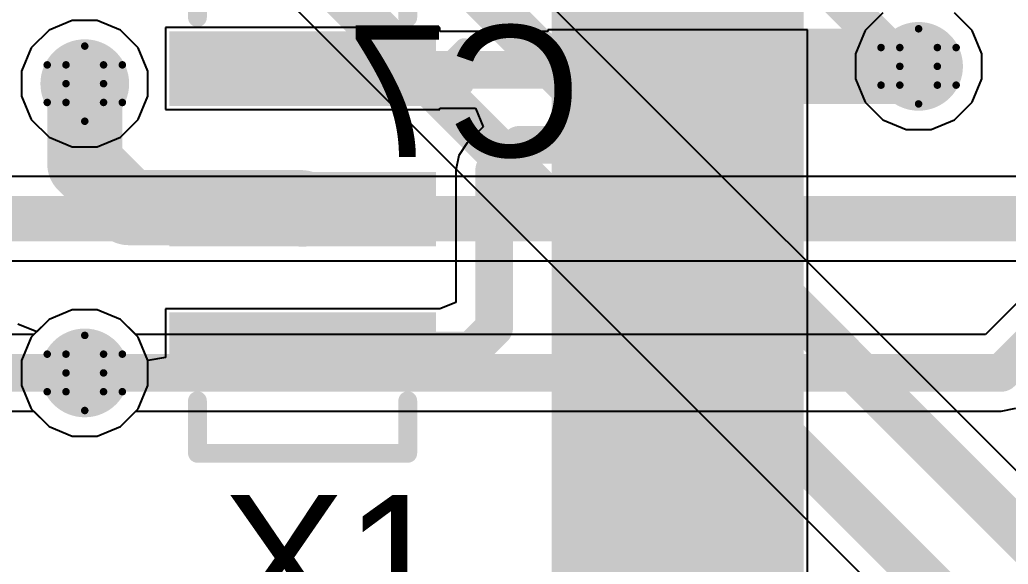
# Model space of a CAD drawing. Header units: inches. Extents: x -0.2 to 15.8, y 0 to 3.5.
# Drawn here: x 0.3277 to 0.5909, y 0.9641 to 1.109 of the extents above; entities that cross this region are included whole.
import ezdxf

# ---------------------------------------------------------------- set-up
doc = ezdxf.new("R2010")
doc.units = ezdxf.units.IN
doc.header["$MEASUREMENT"] = 0
for name, color, linetype in [('Bottom Layer', 5, 'Continuous'), ('Bottom Overlay', 54, 'Continuous'), ('Bottom Paste', 16, 'Continuous'), ('Bottom Solder', 6, 'Continuous'), ('Drill Drawing', 1, 'Continuous'), ('Signal_1', 16, 'Continuous'), ('Signal_2', 76, 'Continuous'), ('Top Layer', 1, 'Continuous'), ('Top Overlay', 2, 'Continuous'), ('Top Paste', 8, 'Continuous'), ('Top Solder', 216, 'Continuous'), ('Via Holes', 16, 'Continuous')]:
    doc.layers.add(name, color=color, linetype=linetype)
doc.styles.add('Arial', font='', dxfattribs={"height": 0.2})
doc.styles.get('Arial').set_extended_font_data('Arial')

msp = doc.modelspace()

# ---------------------------------------------------------------- hatches: boundary and pattern name
at = {"layer": 'Bottom Layer'}
h = msp.add_hatch(color=5, dxfattribs=at)
edge = h.paths.add_edge_path()
edge.add_arc((0.567, 1.09661), 0.01181, 0, 360)
msp.add_hatch(color=5, dxfattribs=at).paths.add_polyline_path([(0.51535, 1.08761), (0.49035, 1.08761), (0.49035, 1.10561), (0.51535, 1.10561)])
h = msp.add_hatch(color=5, dxfattribs=at)
edge = h.paths.add_edge_path()
edge.add_arc((0.345, 1.092), 0.01181, 0, 360)
h = msp.add_hatch(color=5, dxfattribs=at)
edge = h.paths.add_edge_path()
edge.add_arc((0.345, 1.015), 0.01181, 0, 360)
at = {"layer": 'Bottom Paste'}
msp.add_hatch(color=16, dxfattribs=at).paths.add_polyline_path([(0.51535, 1.08761), (0.49035, 1.08761), (0.49035, 1.10561), (0.51535, 1.10561)])
at = {"layer": 'Bottom Solder'}
msp.add_hatch(color=6, dxfattribs=at).paths.add_polyline_path([(0.51771, 1.08525), (0.48799, 1.08525), (0.48799, 1.10797), (0.51771, 1.10797)])
at = {"layer": 'Signal_1'}
h = msp.add_hatch(color=16, dxfattribs=at)
edge = h.paths.add_edge_path()
edge.add_arc((0.567, 1.09661), 0.01181, 0, 360)
h = msp.add_hatch(color=16, dxfattribs=at)
edge = h.paths.add_edge_path()
edge.add_arc((0.345, 1.092), 0.01181, 0, 360)
h = msp.add_hatch(color=16, dxfattribs=at)
edge = h.paths.add_edge_path()
edge.add_arc((0.345, 1.015), 0.01181, 0, 360)
at = {"layer": 'Signal_2'}
h = msp.add_hatch(color=76, dxfattribs=at)
edge = h.paths.add_edge_path()
edge.add_arc((0.567, 1.09661), 0.01181, 0, 360)
h = msp.add_hatch(color=76, dxfattribs=at)
edge = h.paths.add_edge_path()
edge.add_arc((0.345, 1.092), 0.01181, 0, 360)
h = msp.add_hatch(color=76, dxfattribs=at)
edge = h.paths.add_edge_path()
edge.add_arc((0.345, 1.015), 0.01181, 0, 360)
at = {"layer": 'Top Layer'}
h = msp.add_hatch(color=1, dxfattribs=at)
edge = h.paths.add_edge_path()
edge.add_arc((0.567, 1.09661), 0.01181, 0, 360)
h = msp.add_hatch(color=1, dxfattribs=at)
edge = h.paths.add_edge_path()
edge.add_arc((0.345, 1.092), 0.01181, 0, 360)
for points in [[(0.4345, 1.10191), (0.4345, 1.09009), (0.3715, 1.09009), (0.3715, 1.10191)], [(0.47332, 1.10133), (0.53238, 1.10133), (0.53238, 1.08952), (0.47332, 1.08952)], [(0.47332, 1.08165), (0.53238, 1.08165), (0.53238, 1.06983), (0.47332, 1.06983)], [(0.4345, 1.0645), (0.4345, 1.05269), (0.3715, 1.05269), (0.3715, 1.0645)], [(0.47332, 1.06196), (0.53238, 1.06196), (0.53238, 1.05015), (0.47332, 1.05015)], [(0.47332, 1.04228), (0.53238, 1.04228), (0.53238, 1.03046), (0.47332, 1.03046)], [(0.4345, 1.0271), (0.4345, 1.01529), (0.3715, 1.01529), (0.3715, 1.0271)], [(0.47332, 1.02259), (0.53238, 1.02259), (0.53238, 1.01078), (0.47332, 1.01078)], [(0.47332, 1.00291), (0.53238, 1.00291), (0.53238, 0.99109), (0.47332, 0.99109)], [(0.47332, 0.98322), (0.53238, 0.98322), (0.53238, 0.97141), (0.47332, 0.97141)]]:
    msp.add_hatch(color=1, dxfattribs=at).paths.add_polyline_path(points)
h = msp.add_hatch(color=1, dxfattribs=at)
edge = h.paths.add_edge_path()
edge.add_arc((0.345, 1.015), 0.01181, 0, 360)
at = {"layer": 'Top Paste'}
for points in [[(0.4345, 1.10191), (0.4345, 1.09009), (0.3715, 1.09009), (0.3715, 1.10191)], [(0.47332, 1.10133), (0.53238, 1.10133), (0.53238, 1.08952), (0.47332, 1.08952)], [(0.47332, 1.08165), (0.53238, 1.08165), (0.53238, 1.06983), (0.47332, 1.06983)], [(0.4345, 1.0645), (0.4345, 1.05269), (0.3715, 1.05269), (0.3715, 1.0645)], [(0.47332, 1.06196), (0.53238, 1.06196), (0.53238, 1.05015), (0.47332, 1.05015)], [(0.47332, 1.04228), (0.53238, 1.04228), (0.53238, 1.03046), (0.47332, 1.03046)], [(0.4345, 1.0271), (0.4345, 1.01529), (0.3715, 1.01529), (0.3715, 1.0271)], [(0.47332, 1.02259), (0.53238, 1.02259), (0.53238, 1.01078), (0.47332, 1.01078)], [(0.47332, 1.00291), (0.53238, 1.00291), (0.53238, 0.99109), (0.47332, 0.99109)], [(0.47332, 0.98322), (0.53238, 0.98322), (0.53238, 0.97141), (0.47332, 0.97141)]]:
    msp.add_hatch(color=8, dxfattribs=at).paths.add_polyline_path(points)
at = {"layer": 'Top Solder'}
for points in [[(0.46932, 1.12502), (0.53638, 1.12502), (0.53638, 1.1052), (0.46932, 1.1052)], [(0.4385, 1.10591), (0.4385, 1.08609), (0.3675, 1.08609), (0.3675, 1.10591)], [(0.46932, 1.10533), (0.53638, 1.10533), (0.53638, 1.08552), (0.46932, 1.08552)], [(0.46932, 1.08565), (0.53638, 1.08565), (0.53638, 1.06583), (0.46932, 1.06583)], [(0.4385, 1.0685), (0.4385, 1.04869), (0.3675, 1.04869), (0.3675, 1.0685)], [(0.46932, 1.06596), (0.53638, 1.06596), (0.53638, 1.04615), (0.46932, 1.04615)], [(0.46932, 1.04628), (0.53638, 1.04628), (0.53638, 1.02646), (0.46932, 1.02646)], [(0.4385, 1.0311), (0.4385, 1.01129), (0.3675, 1.01129), (0.3675, 1.0311)], [(0.46932, 1.02659), (0.53638, 1.02659), (0.53638, 1.00678), (0.46932, 1.00678)], [(0.46932, 1.00691), (0.53638, 1.00691), (0.53638, 0.98709), (0.46932, 0.98709)], [(0.46932, 0.98722), (0.53638, 0.98722), (0.53638, 0.96741), (0.46932, 0.96741)], [(0.46932, 0.96754), (0.53638, 0.96754), (0.53638, 0.94772), (0.46932, 0.94772)]]:
    msp.add_hatch(color=216, dxfattribs=at).paths.add_polyline_path(points)
at = {"layer": 'Via Holes'}
h = msp.add_hatch(color=7, dxfattribs=at)
edge = h.paths.add_edge_path()
edge.add_arc((0.567, 1.09661), 0.00591, 0, 360)
h = msp.add_hatch(color=7, dxfattribs=at)
edge = h.paths.add_edge_path()
edge.add_arc((0.345, 1.092), 0.00591, 0, 360)
h = msp.add_hatch(color=7, dxfattribs=at)
edge = h.paths.add_edge_path()
edge.add_arc((0.345, 1.015), 0.00591, 0, 360)

# ---------------------------------------------------------------- linework, layer by layer
at = {"layer": 'Bottom Layer'}
for p, q in [((0.65944, 1.06727), (0.31459, 1.06727)), ((0.30995, 1.04484), (0.65944, 1.04484)), ((0.34166, 1.03181), (0.33548, 1.02925)), ((0.34834, 1.03181), (0.34166, 1.03181)), ((0.35452, 1.02925), (0.34834, 1.03181)), ((0.33548, 1.02925), (0.33142, 1.0252)), ((0.35925, 1.02452), (0.35452, 1.02925)), ((0.33142, 1.0252), (0.18322, 1.0252)), ((0.36181, 1.01834), (0.35925, 1.02452)), ((0.36181, 1.01166), (0.36181, 1.01834)), ((0.35925, 1.00548), (0.36181, 1.01166)), ((0.35452, 1.00075), (0.35925, 1.00548)), ((0.179, 1.0048), (0.33142, 1.0048)), ((0.33142, 1.0048), (0.33548, 1.00075)), ((0.33548, 1.00075), (0.34166, 0.99819)), ((0.34834, 0.99819), (0.35452, 1.00075)), ((0.34166, 0.99819), (0.34834, 0.99819))]:
    msp.add_line(p, q, dxfattribs=at)
for points in [[(0.50285, 1.09661, 0.02, 0.02, 0), (0.567, 1.09661, 0.02, 0.02, 0)], [(0.30994, 1.05606, 0.012, 0.012, 0), (0.672, 1.05606, 0.012, 0.012, 0)], [(0.179, 1.015, 0.01, 0.01, 0), (0.345, 1.015, 0.01, 0.01, 0)]]:
    msp.add_lwpolyline(points, format="xyseb", dxfattribs=at)
for points in [[(0.49785, 1.09661, 0.01, 0.01, 1), (0.50785, 1.09661, 0.01, 0.01, 1)], [(0.562, 1.09661, 0.01, 0.01, 1), (0.572, 1.09661, 0.01, 0.01, 1)], [(0.3425, 1.015, 0.005, 0.005, 1), (0.3475, 1.015, 0.005, 0.005, 1)]]:
    msp.add_lwpolyline(points, format="xyseb", close=True, dxfattribs=at)
at = {"layer": 'Bottom Overlay'}
for points in [[(0.48685, 1.08411, 0.005, 0.005, 0), (0.48685, 1.10411, 0.005, 0.005, 0)], [(0.51885, 1.08411, 0.005, 0.005, 0), (0.51885, 1.10411, 0.005, 0.005, 0)], [(0.48685, 1.08411, 0.005, 0.005, 0), (0.51885, 1.08411, 0.005, 0.005, 0)]]:
    msp.add_lwpolyline(points, format="xyseb", dxfattribs=at)
for points in [[(0.4856, 1.10411, 0.0025, 0.0025, 1), (0.4881, 1.10411, 0.0025, 0.0025, 1)], [(0.5176, 1.10411, 0.0025, 0.0025, 1), (0.5201, 1.10411, 0.0025, 0.0025, 1)], [(0.4856, 1.08411, 0.0025, 0.0025, 1), (0.4881, 1.08411, 0.0025, 0.0025, 1)], [(0.4856, 1.08411, 0.0025, 0.0025, 1), (0.4881, 1.08411, 0.0025, 0.0025, 1)], [(0.5176, 1.08411, 0.0025, 0.0025, 1), (0.5201, 1.08411, 0.0025, 0.0025, 1)], [(0.5176, 1.08411, 0.0025, 0.0025, 1), (0.5201, 1.08411, 0.0025, 0.0025, 1)]]:
    msp.add_lwpolyline(points, format="xyseb", close=True, dxfattribs=at)
at = {"layer": 'Drill Drawing'}
for points in [[(0.562, 1.10161, 0.002, 0.002, 0), (0.567, 1.10661, 0.002, 0.002, 0)], [(0.567, 1.10661, 0.002, 0.002, 0), (0.572, 1.10161, 0.002, 0.002, 0)], [(0.34, 1.097, 0.002, 0.002, 0), (0.345, 1.102, 0.002, 0.002, 0)], [(0.345, 1.102, 0.002, 0.002, 0), (0.35, 1.097, 0.002, 0.002, 0)], [(0.557, 1.10161, 0.002, 0.002, 0), (0.562, 1.09661, 0.002, 0.002, 0)], [(0.557, 1.10161, 0.002, 0.002, 0), (0.562, 1.10161, 0.002, 0.002, 0)], [(0.572, 1.10161, 0.002, 0.002, 0), (0.577, 1.10161, 0.002, 0.002, 0)], [(0.572, 1.09661, 0.002, 0.002, 0), (0.577, 1.10161, 0.002, 0.002, 0)], [(0.335, 1.097, 0.002, 0.002, 0), (0.34, 1.092, 0.002, 0.002, 0)], [(0.335, 1.097, 0.002, 0.002, 0), (0.34, 1.097, 0.002, 0.002, 0)], [(0.35, 1.097, 0.002, 0.002, 0), (0.355, 1.097, 0.002, 0.002, 0)], [(0.35, 1.092, 0.002, 0.002, 0), (0.355, 1.097, 0.002, 0.002, 0)], [(0.557, 1.09161, 0.002, 0.002, 0), (0.562, 1.09661, 0.002, 0.002, 0)], [(0.572, 1.09661, 0.002, 0.002, 0), (0.577, 1.09161, 0.002, 0.002, 0)], [(0.335, 1.087, 0.002, 0.002, 0), (0.34, 1.092, 0.002, 0.002, 0)], [(0.35, 1.092, 0.002, 0.002, 0), (0.355, 1.087, 0.002, 0.002, 0)], [(0.557, 1.09161, 0.002, 0.002, 0), (0.562, 1.09161, 0.002, 0.002, 0)], [(0.562, 1.09161, 0.002, 0.002, 0), (0.567, 1.08661, 0.002, 0.002, 0)], [(0.567, 1.08661, 0.002, 0.002, 0), (0.572, 1.09161, 0.002, 0.002, 0)], [(0.572, 1.09161, 0.002, 0.002, 0), (0.577, 1.09161, 0.002, 0.002, 0)], [(0.335, 1.087, 0.002, 0.002, 0), (0.34, 1.087, 0.002, 0.002, 0)], [(0.34, 1.087, 0.002, 0.002, 0), (0.345, 1.082, 0.002, 0.002, 0)], [(0.345, 1.082, 0.002, 0.002, 0), (0.35, 1.087, 0.002, 0.002, 0)], [(0.35, 1.087, 0.002, 0.002, 0), (0.355, 1.087, 0.002, 0.002, 0)], [(0.34, 1.02, 0.002, 0.002, 0), (0.345, 1.025, 0.002, 0.002, 0)], [(0.345, 1.025, 0.002, 0.002, 0), (0.35, 1.02, 0.002, 0.002, 0)], [(0.335, 1.02, 0.002, 0.002, 0), (0.34, 1.015, 0.002, 0.002, 0)], [(0.335, 1.02, 0.002, 0.002, 0), (0.34, 1.02, 0.002, 0.002, 0)], [(0.35, 1.02, 0.002, 0.002, 0), (0.355, 1.02, 0.002, 0.002, 0)], [(0.35, 1.015, 0.002, 0.002, 0), (0.355, 1.02, 0.002, 0.002, 0)], [(0.335, 1.01, 0.002, 0.002, 0), (0.34, 1.015, 0.002, 0.002, 0)], [(0.35, 1.015, 0.002, 0.002, 0), (0.355, 1.01, 0.002, 0.002, 0)], [(0.335, 1.01, 0.002, 0.002, 0), (0.34, 1.01, 0.002, 0.002, 0)], [(0.34, 1.01, 0.002, 0.002, 0), (0.345, 1.005, 0.002, 0.002, 0)], [(0.345, 1.005, 0.002, 0.002, 0), (0.35, 1.01, 0.002, 0.002, 0)], [(0.35, 1.01, 0.002, 0.002, 0), (0.355, 1.01, 0.002, 0.002, 0)]]:
    msp.add_lwpolyline(points, format="xyseb", dxfattribs=at)
for points in [[(0.5665, 1.10661, 0.001, 0.001, 1), (0.5675, 1.10661, 0.001, 0.001, 1)], [(0.5665, 1.10661, 0.001, 0.001, 1), (0.5675, 1.10661, 0.001, 0.001, 1)], [(0.3445, 1.102, 0.001, 0.001, 1), (0.3455, 1.102, 0.001, 0.001, 1)], [(0.3445, 1.102, 0.001, 0.001, 1), (0.3455, 1.102, 0.001, 0.001, 1)], [(0.5565, 1.10161, 0.001, 0.001, 1), (0.5575, 1.10161, 0.001, 0.001, 1)], [(0.5565, 1.10161, 0.001, 0.001, 1), (0.5575, 1.10161, 0.001, 0.001, 1)], [(0.5615, 1.10161, 0.001, 0.001, 1), (0.5625, 1.10161, 0.001, 0.001, 1)], [(0.5615, 1.10161, 0.001, 0.001, 1), (0.5625, 1.10161, 0.001, 0.001, 1)], [(0.5715, 1.10161, 0.001, 0.001, 1), (0.5725, 1.10161, 0.001, 0.001, 1)], [(0.5715, 1.10161, 0.001, 0.001, 1), (0.5725, 1.10161, 0.001, 0.001, 1)], [(0.5765, 1.10161, 0.001, 0.001, 1), (0.5775, 1.10161, 0.001, 0.001, 1)], [(0.5765, 1.10161, 0.001, 0.001, 1), (0.5775, 1.10161, 0.001, 0.001, 1)], [(0.3345, 1.097, 0.001, 0.001, 1), (0.3355, 1.097, 0.001, 0.001, 1)], [(0.3345, 1.097, 0.001, 0.001, 1), (0.3355, 1.097, 0.001, 0.001, 1)], [(0.3395, 1.097, 0.001, 0.001, 1), (0.3405, 1.097, 0.001, 0.001, 1)], [(0.3395, 1.097, 0.001, 0.001, 1), (0.3405, 1.097, 0.001, 0.001, 1)], [(0.3495, 1.097, 0.001, 0.001, 1), (0.3505, 1.097, 0.001, 0.001, 1)], [(0.3495, 1.097, 0.001, 0.001, 1), (0.3505, 1.097, 0.001, 0.001, 1)], [(0.3545, 1.097, 0.001, 0.001, 1), (0.3555, 1.097, 0.001, 0.001, 1)], [(0.3545, 1.097, 0.001, 0.001, 1), (0.3555, 1.097, 0.001, 0.001, 1)], [(0.5615, 1.09661, 0.001, 0.001, 1), (0.5625, 1.09661, 0.001, 0.001, 1)], [(0.5615, 1.09661, 0.001, 0.001, 1), (0.5625, 1.09661, 0.001, 0.001, 1)], [(0.5715, 1.09661, 0.001, 0.001, 1), (0.5725, 1.09661, 0.001, 0.001, 1)], [(0.5715, 1.09661, 0.001, 0.001, 1), (0.5725, 1.09661, 0.001, 0.001, 1)], [(0.3395, 1.092, 0.001, 0.001, 1), (0.3405, 1.092, 0.001, 0.001, 1)], [(0.3395, 1.092, 0.001, 0.001, 1), (0.3405, 1.092, 0.001, 0.001, 1)], [(0.3495, 1.092, 0.001, 0.001, 1), (0.3505, 1.092, 0.001, 0.001, 1)], [(0.3495, 1.092, 0.001, 0.001, 1), (0.3505, 1.092, 0.001, 0.001, 1)], [(0.5565, 1.09161, 0.001, 0.001, 1), (0.5575, 1.09161, 0.001, 0.001, 1)], [(0.5565, 1.09161, 0.001, 0.001, 1), (0.5575, 1.09161, 0.001, 0.001, 1)], [(0.5615, 1.09161, 0.001, 0.001, 1), (0.5625, 1.09161, 0.001, 0.001, 1)], [(0.5615, 1.09161, 0.001, 0.001, 1), (0.5625, 1.09161, 0.001, 0.001, 1)], [(0.5715, 1.09161, 0.001, 0.001, 1), (0.5725, 1.09161, 0.001, 0.001, 1)], [(0.5715, 1.09161, 0.001, 0.001, 1), (0.5725, 1.09161, 0.001, 0.001, 1)], [(0.5765, 1.09161, 0.001, 0.001, 1), (0.5775, 1.09161, 0.001, 0.001, 1)], [(0.5765, 1.09161, 0.001, 0.001, 1), (0.5775, 1.09161, 0.001, 0.001, 1)], [(0.3345, 1.087, 0.001, 0.001, 1), (0.3355, 1.087, 0.001, 0.001, 1)], [(0.3345, 1.087, 0.001, 0.001, 1), (0.3355, 1.087, 0.001, 0.001, 1)], [(0.3395, 1.087, 0.001, 0.001, 1), (0.3405, 1.087, 0.001, 0.001, 1)], [(0.3395, 1.087, 0.001, 0.001, 1), (0.3405, 1.087, 0.001, 0.001, 1)], [(0.3495, 1.087, 0.001, 0.001, 1), (0.3505, 1.087, 0.001, 0.001, 1)], [(0.3495, 1.087, 0.001, 0.001, 1), (0.3505, 1.087, 0.001, 0.001, 1)], [(0.3545, 1.087, 0.001, 0.001, 1), (0.3555, 1.087, 0.001, 0.001, 1)], [(0.3545, 1.087, 0.001, 0.001, 1), (0.3555, 1.087, 0.001, 0.001, 1)], [(0.5665, 1.08661, 0.001, 0.001, 1), (0.5675, 1.08661, 0.001, 0.001, 1)], [(0.5665, 1.08661, 0.001, 0.001, 1), (0.5675, 1.08661, 0.001, 0.001, 1)], [(0.3445, 1.082, 0.001, 0.001, 1), (0.3455, 1.082, 0.001, 0.001, 1)], [(0.3445, 1.082, 0.001, 0.001, 1), (0.3455, 1.082, 0.001, 0.001, 1)], [(0.3445, 1.025, 0.001, 0.001, 1), (0.3455, 1.025, 0.001, 0.001, 1)], [(0.3445, 1.025, 0.001, 0.001, 1), (0.3455, 1.025, 0.001, 0.001, 1)], [(0.3345, 1.02, 0.001, 0.001, 1), (0.3355, 1.02, 0.001, 0.001, 1)], [(0.3345, 1.02, 0.001, 0.001, 1), (0.3355, 1.02, 0.001, 0.001, 1)], [(0.3395, 1.02, 0.001, 0.001, 1), (0.3405, 1.02, 0.001, 0.001, 1)], [(0.3395, 1.02, 0.001, 0.001, 1), (0.3405, 1.02, 0.001, 0.001, 1)], [(0.3495, 1.02, 0.001, 0.001, 1), (0.3505, 1.02, 0.001, 0.001, 1)], [(0.3495, 1.02, 0.001, 0.001, 1), (0.3505, 1.02, 0.001, 0.001, 1)], [(0.3545, 1.02, 0.001, 0.001, 1), (0.3555, 1.02, 0.001, 0.001, 1)], [(0.3545, 1.02, 0.001, 0.001, 1), (0.3555, 1.02, 0.001, 0.001, 1)], [(0.3395, 1.015, 0.001, 0.001, 1), (0.3405, 1.015, 0.001, 0.001, 1)], [(0.3395, 1.015, 0.001, 0.001, 1), (0.3405, 1.015, 0.001, 0.001, 1)], [(0.3495, 1.015, 0.001, 0.001, 1), (0.3505, 1.015, 0.001, 0.001, 1)], [(0.3495, 1.015, 0.001, 0.001, 1), (0.3505, 1.015, 0.001, 0.001, 1)], [(0.3345, 1.01, 0.001, 0.001, 1), (0.3355, 1.01, 0.001, 0.001, 1)], [(0.3345, 1.01, 0.001, 0.001, 1), (0.3355, 1.01, 0.001, 0.001, 1)], [(0.3395, 1.01, 0.001, 0.001, 1), (0.3405, 1.01, 0.001, 0.001, 1)], [(0.3395, 1.01, 0.001, 0.001, 1), (0.3405, 1.01, 0.001, 0.001, 1)], [(0.3495, 1.01, 0.001, 0.001, 1), (0.3505, 1.01, 0.001, 0.001, 1)], [(0.3495, 1.01, 0.001, 0.001, 1), (0.3505, 1.01, 0.001, 0.001, 1)], [(0.3545, 1.01, 0.001, 0.001, 1), (0.3555, 1.01, 0.001, 0.001, 1)], [(0.3545, 1.01, 0.001, 0.001, 1), (0.3555, 1.01, 0.001, 0.001, 1)], [(0.3445, 1.005, 0.001, 0.001, 1), (0.3455, 1.005, 0.001, 0.001, 1)], [(0.3445, 1.005, 0.001, 0.001, 1), (0.3455, 1.005, 0.001, 0.001, 1)]]:
    msp.add_lwpolyline(points, format="xyseb", close=True, dxfattribs=at)
at = {"layer": 'Signal_1'}
for p, q in [((0.29007, 1.22307), (0.58378, 0.92935)), ((0.63493, 0.94699), (0.45499, 1.12693)), ((0.55748, 1.11086), (0.55275, 1.10613)), ((0.58125, 1.10613), (0.57652, 1.11086)), ((0.34166, 1.10881), (0.33548, 1.10625)), ((0.34834, 1.10881), (0.34166, 1.10881)), ((0.35452, 1.10625), (0.34834, 1.10881)), ((0.33548, 1.10625), (0.33075, 1.10152)), ((0.35925, 1.10152), (0.35452, 1.10625)), ((0.55275, 1.10613), (0.55019, 1.09995)), ((0.58381, 1.09995), (0.58125, 1.10613)), ((0.33075, 1.10152), (0.32819, 1.09534)), ((0.36181, 1.09534), (0.35925, 1.10152)), ((0.55019, 1.09995), (0.55019, 1.09327)), ((0.58381, 1.09327), (0.58381, 1.09995)), ((0.32819, 1.09534), (0.32819, 1.08866)), ((0.36181, 1.08866), (0.36181, 1.09534)), ((0.55019, 1.09327), (0.55275, 1.08709)), ((0.58125, 1.08709), (0.58381, 1.09327)), ((0.32819, 1.08866), (0.33075, 1.08248)), ((0.35925, 1.08248), (0.36181, 1.08866)), ((0.55275, 1.08709), (0.55748, 1.08236)), ((0.57652, 1.08236), (0.58125, 1.08709)), ((0.33075, 1.08248), (0.33548, 1.07775)), ((0.35452, 1.07775), (0.35925, 1.08248)), ((0.55748, 1.08236), (0.56366, 1.0798)), ((0.57034, 1.0798), (0.57652, 1.08236)), ((0.56366, 1.0798), (0.57034, 1.0798)), ((0.33548, 1.07775), (0.34166, 1.07519)), ((0.34834, 1.07519), (0.35452, 1.07775)), ((0.34166, 1.07519), (0.34834, 1.07519)), ((0.34166, 1.03181), (0.33548, 1.02925)), ((0.34834, 1.03181), (0.34166, 1.03181)), ((0.35452, 1.02925), (0.34834, 1.03181)), ((0.33548, 1.02925), (0.33075, 1.02452)), ((0.35925, 1.02452), (0.35452, 1.02925)), ((0.33075, 1.02452), (0.32819, 1.01834)), ((0.36181, 1.01834), (0.35925, 1.02452)), ((0.32819, 1.01834), (0.32819, 1.01166)), ((0.36181, 1.01166), (0.36181, 1.01834)), ((0.32819, 1.01166), (0.33075, 1.00548)), ((0.35925, 1.00548), (0.36181, 1.01166)), ((0.33075, 1.00548), (0.33548, 1.00075)), ((0.35452, 1.00075), (0.35925, 1.00548)), ((0.33548, 1.00075), (0.34166, 0.99819)), ((0.34834, 0.99819), (0.35452, 1.00075)), ((0.34166, 0.99819), (0.34834, 0.99819))]:
    msp.add_line(p, q, dxfattribs=at)
for points in [[(0.298, 1.231, 0.012, 0.012, 0), (0.595, 0.934, 0.012, 0.012, 0)], [(0.44706, 1.119, 0.012, 0.012, 0), (0.627, 0.93906, 0.012, 0.012, 0)]]:
    msp.add_lwpolyline(points, format="xyseb", dxfattribs=at)
at = {"layer": 'Signal_2'}
for p, q in [((0.55748, 1.11086), (0.55275, 1.10613)), ((0.58125, 1.10613), (0.57652, 1.11086)), ((0.34166, 1.10881), (0.33548, 1.10625)), ((0.34834, 1.10881), (0.34166, 1.10881)), ((0.35452, 1.10625), (0.34834, 1.10881)), ((0.33548, 1.10625), (0.33075, 1.10152)), ((0.35925, 1.10152), (0.35452, 1.10625)), ((0.55275, 1.10613), (0.55019, 1.09995)), ((0.58381, 1.09995), (0.58125, 1.10613)), ((0.33075, 1.10152), (0.32819, 1.09534)), ((0.36181, 1.09534), (0.35925, 1.10152)), ((0.55019, 1.09995), (0.55019, 1.09327)), ((0.58381, 1.09327), (0.58381, 1.09995)), ((0.65879, 1.09921), (0.58478, 1.0252)), ((0.32819, 1.09534), (0.32819, 1.08866)), ((0.36181, 1.08866), (0.36181, 1.09534)), ((0.55019, 1.09327), (0.55275, 1.08709)), ((0.58125, 1.08709), (0.58381, 1.09327)), ((0.32819, 1.08866), (0.33075, 1.08248)), ((0.35925, 1.08248), (0.36181, 1.08866)), ((0.55275, 1.08709), (0.55748, 1.08236)), ((0.57652, 1.08236), (0.58125, 1.08709)), ((0.33075, 1.08248), (0.33548, 1.07775)), ((0.35452, 1.07775), (0.35925, 1.08248)), ((0.55748, 1.08236), (0.56366, 1.0798)), ((0.57034, 1.0798), (0.57652, 1.08236)), ((0.56366, 1.0798), (0.57034, 1.0798)), ((0.33548, 1.07775), (0.34166, 1.07519)), ((0.34834, 1.07519), (0.35452, 1.07775)), ((0.34166, 1.07519), (0.34834, 1.07519)), ((0.34166, 1.03181), (0.33548, 1.02925)), ((0.34834, 1.03181), (0.34166, 1.03181)), ((0.35452, 1.02925), (0.34834, 1.03181)), ((0.33548, 1.02925), (0.33075, 1.02452)), ((0.35858, 1.0252), (0.35452, 1.02925)), ((0.33075, 1.02452), (0.32819, 1.01834)), ((0.58478, 1.0252), (0.35858, 1.0252)), ((0.32819, 1.01834), (0.32819, 1.01166)), ((0.32819, 1.01166), (0.33075, 1.00548)), ((0.33075, 1.00548), (0.33548, 1.00075)), ((0.589, 1.0048), (0.5929, 1.00558)), ((0.35452, 1.00075), (0.35858, 1.0048)), ((0.35858, 1.0048), (0.589, 1.0048)), ((0.33548, 1.00075), (0.34166, 0.99819)), ((0.34834, 0.99819), (0.35452, 1.00075)), ((0.34166, 0.99819), (0.34834, 0.99819))]:
    msp.add_line(p, q, dxfattribs=at)
for points in [[(0.589, 1.015, 0.01, 0.01, 0), (0.666, 1.092, 0.01, 0.01, 0)], [(0.345, 1.015, 0.01, 0.01, 0), (0.589, 1.015, 0.01, 0.01, 0)]]:
    msp.add_lwpolyline(points, format="xyseb", dxfattribs=at)
for points in [[(0.3425, 1.015, 0.005, 0.005, 1), (0.3475, 1.015, 0.005, 0.005, 1)], [(0.5865, 1.015, 0.005, 0.005, 1), (0.5915, 1.015, 0.005, 0.005, 1)], [(0.5865, 1.015, 0.005, 0.005, 1), (0.5915, 1.015, 0.005, 0.005, 1)]]:
    msp.add_lwpolyline(points, format="xyseb", close=True, dxfattribs=at)
at = {"layer": 'Top Layer'}
for p, q in [((0.4395, 1.10691), (0.3665, 1.10691)), ((0.3665, 1.10691), (0.3665, 1.08509)), ((0.4395, 1.10591), (0.4395, 1.10691)), ((0.46832, 1.10591), (0.4395, 1.10591)), ((0.53738, 1.10633), (0.46832, 1.10633)), ((0.46832, 1.10633), (0.46832, 1.10591)), ((0.53738, 1.06483), (0.53738, 1.10633)), ((0.3665, 1.08509), (0.4395, 1.08509)), ((0.4395, 1.08509), (0.4395, 1.08552)), ((0.4395, 1.08552), (0.44903, 1.08552)), ((0.44903, 1.08552), (0.4511, 1.08052)), ((0.4511, 1.08052), (0.44679, 1.07621)), ((0.44679, 1.07621), (0.44458, 1.0729)), ((0.44458, 1.0729), (0.4438, 1.069)), ((0.4438, 1.069), (0.4438, 1.03377)), ((0.53738, 1.02546), (0.53738, 1.06483)), ((0.34166, 1.03181), (0.33548, 1.02925)), ((0.34834, 1.03181), (0.34166, 1.03181)), ((0.35452, 1.02925), (0.34834, 1.03181)), ((0.4395, 1.0321), (0.3665, 1.0321)), ((0.3665, 1.0321), (0.3665, 1.01909)), ((0.4438, 1.03377), (0.4395, 1.0321)), ((0.4395, 1.0321), (0.4395, 1.0321)), ((0.4395, 1.0321), (0.4395, 1.0321)), ((0.4395, 1.0321), (0.4395, 1.0321)), ((0.33548, 1.02925), (0.3322, 1.02597)), ((0.35925, 1.02452), (0.35452, 1.02925)), ((0.3322, 1.02597), (0.3272, 1.02802)), ((0.36181, 1.01834), (0.35925, 1.02452)), ((0.53738, 0.98609), (0.53738, 1.02546)), ((0.3665, 1.01909), (0.36181, 1.01834)), ((0.53738, 0.94672), (0.53738, 0.98609))]:
    msp.add_line(p, q, dxfattribs=at)
for points in [[(0.5452, 1.11511, 0.01, 0.01, 0), (0.5637, 1.09661, 0.01, 0.01, 0)], [(0.345, 1.07072, 0.02, 0.02, 0), (0.345, 1.092, 0.02, 0.02, 0)], [(0.403, 1.096, 0.01, 0.01, 0), (0.40329, 1.09571, 0.01, 0.01, 0)], [(0.40329, 1.09571, 0.01, 0.01, 0), (0.50256, 1.09571, 0.01, 0.01, 0)], [(0.50256, 1.09571, 0.01, 0.01, 0), (0.50285, 1.09543, 0.01, 0.01, 0)], [(0.5637, 1.09661, 0.01, 0.01, 0), (0.567, 1.09661, 0.01, 0.01, 0)], [(0.345, 1.07072, 0.02, 0.02, 0), (0.35672, 1.059, 0.02, 0.02, 0)], [(0.454, 1.069, 0.01, 0.01, 0), (0.46074, 1.07574, 0.01, 0.01, 0)], [(0.46074, 1.07574, 0.01, 0.01, 0), (0.50285, 1.07574, 0.01, 0.01, 0)], [(0.454, 1.027, 0.01, 0.01, 0), (0.454, 1.069, 0.01, 0.01, 0)], [(0.35672, 1.059, 0.02, 0.02, 0), (0.4026, 1.059, 0.02, 0.02, 0)], [(0.4026, 1.059, 0.02, 0.02, 0), (0.403, 1.0586, 0.02, 0.02, 0)], [(0.448, 1.021, 0.01, 0.01, 0), (0.454, 1.027, 0.01, 0.01, 0)], [(0.403, 1.0212, 0.01, 0.01, 0), (0.4032, 1.021, 0.01, 0.01, 0)], [(0.4032, 1.021, 0.01, 0.01, 0), (0.448, 1.021, 0.01, 0.01, 0)]]:
    msp.add_lwpolyline(points, format="xyseb", dxfattribs=at)
for points in [[(0.34, 1.092, 0.01, 0.01, 1), (0.35, 1.092, 0.01, 0.01, 1)], [(0.4005, 1.096, 0.005, 0.005, 1), (0.4055, 1.096, 0.005, 0.005, 1)], [(0.40079, 1.09571, 0.005, 0.005, 1), (0.40579, 1.09571, 0.005, 0.005, 1)], [(0.40079, 1.09571, 0.005, 0.005, 1), (0.40579, 1.09571, 0.005, 0.005, 1)], [(0.50006, 1.09571, 0.005, 0.005, 1), (0.50506, 1.09571, 0.005, 0.005, 1)], [(0.50006, 1.09571, 0.005, 0.005, 1), (0.50506, 1.09571, 0.005, 0.005, 1)], [(0.50035, 1.09543, 0.005, 0.005, 1), (0.50535, 1.09543, 0.005, 0.005, 1)], [(0.5612, 1.09661, 0.005, 0.005, 1), (0.5662, 1.09661, 0.005, 0.005, 1)], [(0.5612, 1.09661, 0.005, 0.005, 1), (0.5662, 1.09661, 0.005, 0.005, 1)], [(0.5645, 1.09661, 0.005, 0.005, 1), (0.5695, 1.09661, 0.005, 0.005, 1)], [(0.34, 1.07072, 0.01, 0.01, 1), (0.35, 1.07072, 0.01, 0.01, 1)], [(0.34, 1.07072, 0.01, 0.01, 1), (0.35, 1.07072, 0.01, 0.01, 1)], [(0.45824, 1.07574, 0.005, 0.005, 1), (0.46324, 1.07574, 0.005, 0.005, 1)], [(0.45824, 1.07574, 0.005, 0.005, 1), (0.46324, 1.07574, 0.005, 0.005, 1)], [(0.50035, 1.07574, 0.005, 0.005, 1), (0.50535, 1.07574, 0.005, 0.005, 1)], [(0.4515, 1.069, 0.005, 0.005, 1), (0.4565, 1.069, 0.005, 0.005, 1)], [(0.4515, 1.069, 0.005, 0.005, 1), (0.4565, 1.069, 0.005, 0.005, 1)], [(0.35172, 1.059, 0.01, 0.01, 1), (0.36172, 1.059, 0.01, 0.01, 1)], [(0.35172, 1.059, 0.01, 0.01, 1), (0.36172, 1.059, 0.01, 0.01, 1)], [(0.3976, 1.059, 0.01, 0.01, 1), (0.4076, 1.059, 0.01, 0.01, 1)], [(0.3976, 1.059, 0.01, 0.01, 1), (0.4076, 1.059, 0.01, 0.01, 1)], [(0.398, 1.0586, 0.01, 0.01, 1), (0.408, 1.0586, 0.01, 0.01, 1)], [(0.4515, 1.027, 0.005, 0.005, 1), (0.4565, 1.027, 0.005, 0.005, 1)], [(0.4515, 1.027, 0.005, 0.005, 1), (0.4565, 1.027, 0.005, 0.005, 1)], [(0.4005, 1.0212, 0.005, 0.005, 1), (0.4055, 1.0212, 0.005, 0.005, 1)], [(0.4007, 1.021, 0.005, 0.005, 1), (0.4057, 1.021, 0.005, 0.005, 1)], [(0.4007, 1.021, 0.005, 0.005, 1), (0.4057, 1.021, 0.005, 0.005, 1)], [(0.4455, 1.021, 0.005, 0.005, 1), (0.4505, 1.021, 0.005, 0.005, 1)], [(0.4455, 1.021, 0.005, 0.005, 1), (0.4505, 1.021, 0.005, 0.005, 1)]]:
    msp.add_lwpolyline(points, format="xyseb", close=True, dxfattribs=at)
at = {"layer": 'Top Overlay'}
for points in [[(0.375, 1.1096, 0.005, 0.005, 0), (0.375, 1.1236, 0.005, 0.005, 0)], [(0.431, 1.1096, 0.005, 0.005, 0), (0.431, 1.1236, 0.005, 0.005, 0)], [(0.441, 1.0966, 0.005, 0.005, 0), (0.446, 1.1016, 0.005, 0.005, 0)], [(0.446, 1.0916, 0.005, 0.005, 0), (0.446, 1.1016, 0.005, 0.005, 0)], [(0.441, 1.0966, 0.005, 0.005, 0), (0.446, 1.0916, 0.005, 0.005, 0)], [(0.375, 0.9936, 0.005, 0.005, 0), (0.375, 1.0076, 0.005, 0.005, 0)], [(0.431, 0.9936, 0.005, 0.005, 0), (0.431, 1.0076, 0.005, 0.005, 0)], [(0.375, 0.9936, 0.005, 0.005, 0), (0.431, 0.9936, 0.005, 0.005, 0)]]:
    msp.add_lwpolyline(points, format="xyseb", dxfattribs=at)
for points in [[(0.37375, 1.1096, 0.0025, 0.0025, 1), (0.37625, 1.1096, 0.0025, 0.0025, 1)], [(0.42975, 1.1096, 0.0025, 0.0025, 1), (0.43225, 1.1096, 0.0025, 0.0025, 1)], [(0.44475, 1.1016, 0.0025, 0.0025, 1), (0.44725, 1.1016, 0.0025, 0.0025, 1)], [(0.44475, 1.1016, 0.0025, 0.0025, 1), (0.44725, 1.1016, 0.0025, 0.0025, 1)], [(0.43975, 1.0966, 0.0025, 0.0025, 1), (0.44225, 1.0966, 0.0025, 0.0025, 1)], [(0.43975, 1.0966, 0.0025, 0.0025, 1), (0.44225, 1.0966, 0.0025, 0.0025, 1)], [(0.44475, 1.0916, 0.0025, 0.0025, 1), (0.44725, 1.0916, 0.0025, 0.0025, 1)], [(0.44475, 1.0916, 0.0025, 0.0025, 1), (0.44725, 1.0916, 0.0025, 0.0025, 1)], [(0.37375, 1.0076, 0.0025, 0.0025, 1), (0.37625, 1.0076, 0.0025, 0.0025, 1)], [(0.42975, 1.0076, 0.0025, 0.0025, 1), (0.43225, 1.0076, 0.0025, 0.0025, 1)], [(0.37375, 0.9936, 0.0025, 0.0025, 1), (0.37625, 0.9936, 0.0025, 0.0025, 1)], [(0.37375, 0.9936, 0.0025, 0.0025, 1), (0.37625, 0.9936, 0.0025, 0.0025, 1)], [(0.42975, 0.9936, 0.0025, 0.0025, 1), (0.43225, 0.9936, 0.0025, 0.0025, 1)], [(0.42975, 0.9936, 0.0025, 0.0025, 1), (0.43225, 0.9936, 0.0025, 0.0025, 1)]]:
    msp.add_lwpolyline(points, format="xyseb", close=True, dxfattribs=at)

# ---------------------------------------------------------------- texts
at = {"layer": 'Bottom Overlay', "style": 'Arial', "text_generation_flag": 2}
msp.add_text('C7', height=0.035, dxfattribs=at).set_placement((0.47716, 1.07251))
at = {"layer": 'Top Overlay', "style": 'Arial'}
msp.add_text('X1', height=0.035, dxfattribs=at).set_placement((0.38167, 0.94751))

doc.saveas('drawing.dxf')
